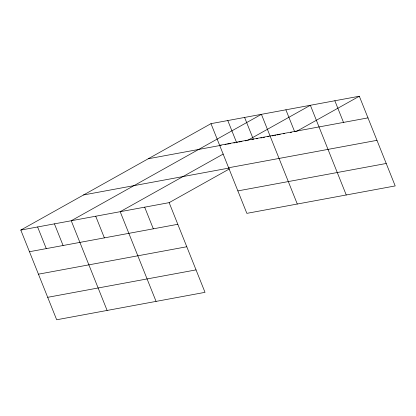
<?xml version="1.0" encoding="UTF-8"?>
<svg xmlns="http://www.w3.org/2000/svg" width="416" height="416" viewBox="0 0 416 416"><rect width="100%" height="100%" fill="white"/><g stroke="black" fill="none" stroke-linecap="round" stroke-linejoin="round"><path stroke-width="0.62" d="M20.8 230.074L169.146 202.644L205.02 292.344L56.675 319.769L20.8 230.074L210.98 123.656L359.325 96.231L395.2 185.926L246.854 213.356L210.98 123.656M223.22 154.045L120.193 211.697L156.068 301.392M247.608 140.4L310.367 105.279L346.247 194.979M169.146 202.644L229.642 168.792M296.566 131.347L359.325 96.231M219.638 145.309L367.983 117.884M148.221 158.772L221.25 145.272M225.014 144.576L226.273 144.342M227.526 144.113L230.667 143.53M233.802 142.953L235.061 142.719M236.314 142.485L237.567 142.256M238.826 142.022L241.961 141.44M245.102 140.863L246.355 140.629M252.002 139.584L253.261 139.355M256.396 138.772L257.655 138.544M260.79 137.961L262.044 137.727M263.302 137.498L264.555 137.264M267.696 136.687L268.949 136.453M272.09 135.871L273.343 135.642M274.596 135.408L275.855 135.174M277.108 134.945L280.249 134.363M283.384 133.786L284.638 133.552M290.29 132.506L291.543 132.278M294.684 131.695L295.937 131.461M228.618 167.762L376.964 140.338M83.559 194.953L228.764 168.111M237.874 190.897L386.22 163.472M29.458 251.722L177.804 224.297M38.444 274.18L186.784 246.75M47.694 297.315L196.04 269.89M334.849 100.755L343.507 122.408M285.891 109.808L294.554 131.456M297.294 204.027L261.414 114.332L71.235 220.745L107.115 310.445M244.603 117.442L253.266 139.09M227.791 120.546L236.449 142.199M144.669 207.173L153.327 228.821M95.716 216.221L104.374 237.874M54.423 223.855L63.086 245.508M37.612 226.964L46.275 248.617"/></g></svg>
